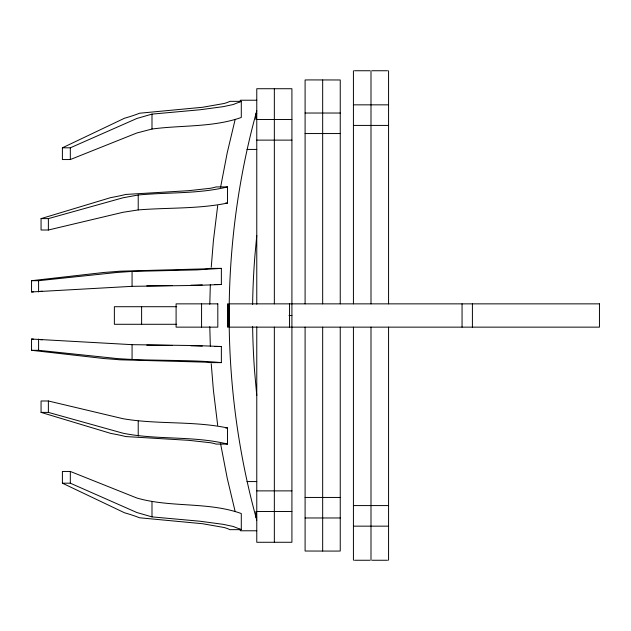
<?xml version="1.0" encoding="UTF-8"?>
<svg xmlns="http://www.w3.org/2000/svg" width="631" height="631" viewBox="0 0 631 631"><rect width="100%" height="100%" fill="white"/><g stroke="black" fill="none" stroke-linecap="round" stroke-linejoin="round"><path stroke-width="0.95" d="M209.792 304.276L210.328 284.747M211.251 267.173L213.396 240.813L217.687 205.667M256.77 235.529L254.877 256.091A756.861 756.861 0 0 0 252.621 304.379M220.598 187.218L227.192 152.947L235.126 119.559M256.77 110.835C219.919 244.023 219.919 386.977 256.77 520.165M239.89 101.985L240.379 100.226L256.77 100.226M241.294 101.346L233.186 104.541L223.271 106.647L199.917 109.778L151.992 114.116L136.809 118.494L70.317 147.812L62.398 147.812L62.398 159.548L70.317 159.548L136.809 132.999L151.992 129.032C181.523 125.041 212.884 127.509 241.294 117.469L241.294 101.346L229.85 101.346A61.822 10.025 0 0 1 224.068 103.5L202.551 107.278L139.506 113.225A247.273 40.1 0 0 1 124.567 118.202L62.398 147.812M227.523 186.918C198.442 194.032 167.862 192.155 138.221 195.003L123.037 197.779L48.374 218.61L41.062 218.61L41.062 230.015L48.374 230.015L123.037 212.284L138.221 209.926C167.893 207.489 198.252 209.121 227.523 203.048L227.523 186.918L216.078 186.918A61.065 6.318 0 0 1 210.336 188.283L188.787 190.672L125.735 194.443A244.505 25.303 0 0 1 110.796 197.59L41.062 218.61M221.363 268.38L196.982 269.887L132.068 271.425L116.877 272.466L38.594 280.692L31.55 280.692L31.55 291.948L132.068 286.34L196.982 285.409L221.363 284.502L221.363 268.38L209.918 268.38A60.631 2.374 0 0 1 204.199 268.885L119.582 271.212A242.911 9.512 0 0 1 104.62 272.395L31.55 280.692M31.55 291.948L33.498 291.814M40.321 291.341L42.269 291.206M202.283 284.881L190.846 285.196M305.096 303.858L305.096 79.971L308.393 79.916L340.243 79.971L340.243 303.858M340.243 327.142L340.243 551.029L336.946 551.084L305.096 551.029L305.096 327.142M172.452 285.52L146.747 285.867M354.519 70.743L369.9 70.743M372.093 70.743L387.473 70.743M353.423 104.841L388.57 104.841M305.096 113.028L340.243 113.028M256.005 113.714L256.77 113.714M291.916 119.535L255.894 119.48L255.894 114.116M353.423 125.419L388.57 125.419M305.096 133.551L340.243 133.551M256.77 140.121L291.916 140.121M246.989 149.429L256.77 149.429M225.614 203.048L227.523 203.048M214.69 284.502L221.363 284.502M228.02 327.142L228.02 303.858M176.688 306.713L114.369 306.713L114.369 324.287L176.688 324.287M288.99 315.5L291.916 315.5M31.55 339.052L132.068 344.66L196.982 345.591L221.363 346.498L221.363 362.62L209.918 362.62A60.631 2.374 0 0 0 204.199 362.115L119.582 359.788A242.911 9.512 0 0 0 104.62 358.605L31.55 350.308L31.55 339.052L33.498 339.186M214.69 346.498L221.363 346.498M31.55 350.308L38.594 350.308L116.877 358.534C151.637 361.169 186.634 359.41 221.363 362.62M48.374 400.985L41.062 400.985L41.062 412.39L110.796 433.41A244.505 25.303 0 0 1 125.735 436.557L188.787 440.328L210.336 442.725A61.065 6.318 0 0 1 216.078 444.082L227.523 444.082L227.523 427.952C193.204 420.743 157.521 424.639 123.037 418.716L48.374 400.985L48.374 412.39L123.037 433.221C157.395 440.162 193.394 435.627 227.523 444.082M41.062 412.39L48.374 412.39M225.614 427.952L227.523 427.952M70.317 471.452L62.398 471.452L62.398 483.188L124.567 512.798A247.273 40.1 0 0 1 139.506 517.775L202.551 523.722L224.068 527.5A61.822 10.025 0 0 1 229.85 529.654L241.294 529.654L241.294 513.531C207.851 501.558 170.701 507.837 136.809 498.001L70.317 471.452L70.317 483.188L136.809 512.506L151.992 516.884L199.917 521.222L223.271 524.353L233.186 526.459L241.294 529.654M246.989 481.571L256.77 481.571M62.398 483.188L70.317 483.188M256.77 490.879L291.916 490.879M305.096 497.449L340.243 497.449M353.423 505.581L388.57 505.581M291.916 511.465L255.894 511.52L255.894 516.884M256.005 517.286L256.77 517.286M305.096 517.972L340.243 517.972M353.423 526.159L388.57 526.159M256.77 530.774L240.379 530.774L239.89 529.015M354.519 560.257L369.9 560.257M372.093 560.257L387.473 560.257M146.747 345.133L172.452 345.48M190.846 345.804L202.283 346.119M40.321 339.659L42.269 339.793M235.126 511.441L227.192 478.053L220.598 443.782M217.687 425.333L213.396 390.187L211.251 363.827M256.77 395.471L254.664 372.187A756.861 756.861 0 0 1 252.621 326.606M210.328 346.253L209.792 326.724M472.406 303.858L472.406 327.142M462.058 303.858L462.058 327.142M388.57 70.759L388.57 303.858M388.57 327.142L388.57 560.241M370.996 70.759L370.996 303.858M370.996 327.142L370.996 560.241M353.423 70.759L353.423 303.858M353.423 327.142L353.423 560.241M322.67 79.971L322.67 303.858M322.67 327.142L322.67 551.029M289.55 303.858L289.55 327.142M274.343 88.726L274.343 303.858M274.343 327.142L274.343 542.274M256.77 304.174L256.77 88.726L291.916 88.726L291.916 542.274L256.77 542.274L256.77 326.826M227.791 303.858L227.791 327.142M201.573 303.858L201.573 327.142M151.992 114.116L151.992 129.032M151.992 501.968L151.992 516.884M141.612 306.713L141.612 324.287M138.221 195.003L138.221 209.926M138.221 421.074L138.221 435.997M132.068 271.425L132.068 286.34M132.068 344.66L132.068 359.575M70.317 147.812L70.317 159.548M48.374 218.61L48.374 230.015M38.594 280.692L38.594 291.948M38.594 339.052L38.594 350.308M217.813 303.858L176.096 303.858L176.096 327.142L217.813 327.142L217.813 303.858M599.45 303.858L229.132 303.858A611.068 541.737 -90 0 0 229.132 327.142L599.45 327.142L599.45 303.858"/></g></svg>
